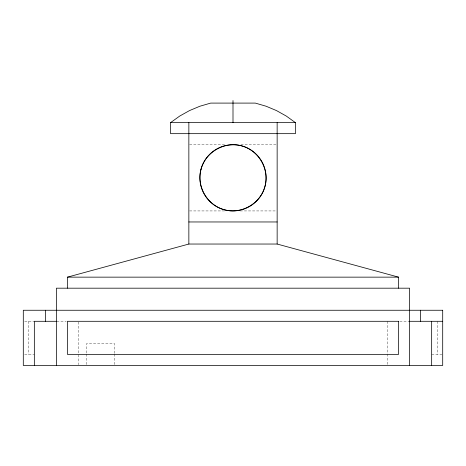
<?xml version="1.0" encoding="UTF-8"?>
<svg xmlns="http://www.w3.org/2000/svg" width="466" height="466" viewBox="0 0 466 466"><rect width="100%" height="100%" fill="white"/><g stroke="black" fill="none" stroke-linecap="round" stroke-linejoin="round"><path stroke-width="0.35" stroke-dasharray="2.33 1.75" d="M189.575 144.705L225.037 144.705M240.963 144.705L277.148 144.705M189.575 210.929L225.765 210.929M240.235 210.929L276.425 210.929M24.681 321.295L34.338 321.295M56.77 321.295L66.184 321.295M399.816 321.295L409.23 321.295M24.681 354.405L34.338 354.405M431.662 354.405L442.013 354.405M437.184 321.295L437.184 354.405M387.514 321.295L387.514 364.75M114.356 353.339L114.356 343.366L86.763 343.366L86.763 353.339M114.356 354.049L114.356 364.732M86.763 354.049L86.763 364.732M78.486 322.012L78.486 364.75M28.816 321.295L28.816 354.405"/><path stroke-width="0.7" d="M170.568 122.634L179.701 116.069L189.516 110.582L199.891 106.236L210.69 103.097L255.31 103.097L266.109 106.236L276.484 110.582L286.299 116.069L295.432 122.634L295.432 133.666L170.568 133.666L170.568 122.634L295.432 122.634M67.448 288.186L67.448 277.148L188.852 244.038L277.148 244.038L398.552 277.148L398.552 288.186M188.852 221.962L277.148 221.962M67.448 277.148L398.552 277.148M56.77 321.295L34.338 321.295L34.338 365.443M409.23 321.295L442.7 321.295M431.662 321.295L431.662 365.443M420.629 310.257L420.629 321.295M409.591 365.443L409.591 288.186L56.409 288.186L56.409 365.443M277.148 122.634L277.148 244.038M233 100.557L233 122.634M188.852 122.634L188.852 244.038M45.371 310.257L45.371 321.295M201.015 169.245C196.326 186.336 207.283 205.32 224.431 209.799C241.516 214.494 260.506 203.531 264.985 186.383C269.674 169.298 258.717 150.314 241.569 145.835C224.484 141.14 205.494 152.102 201.015 169.245M442.7 310.257L23.3 310.257L23.3 365.443L442.7 365.443L442.7 310.257M398.552 321.295L67.448 321.295L67.448 354.405L398.552 354.405L398.552 321.295M216.445 206.49A33.109 33.109 0 0 0 266.109 177.814A33.109 33.109 0 0 0 216.445 149.143A33.109 33.109 0 0 0 216.445 206.49"/></g></svg>
